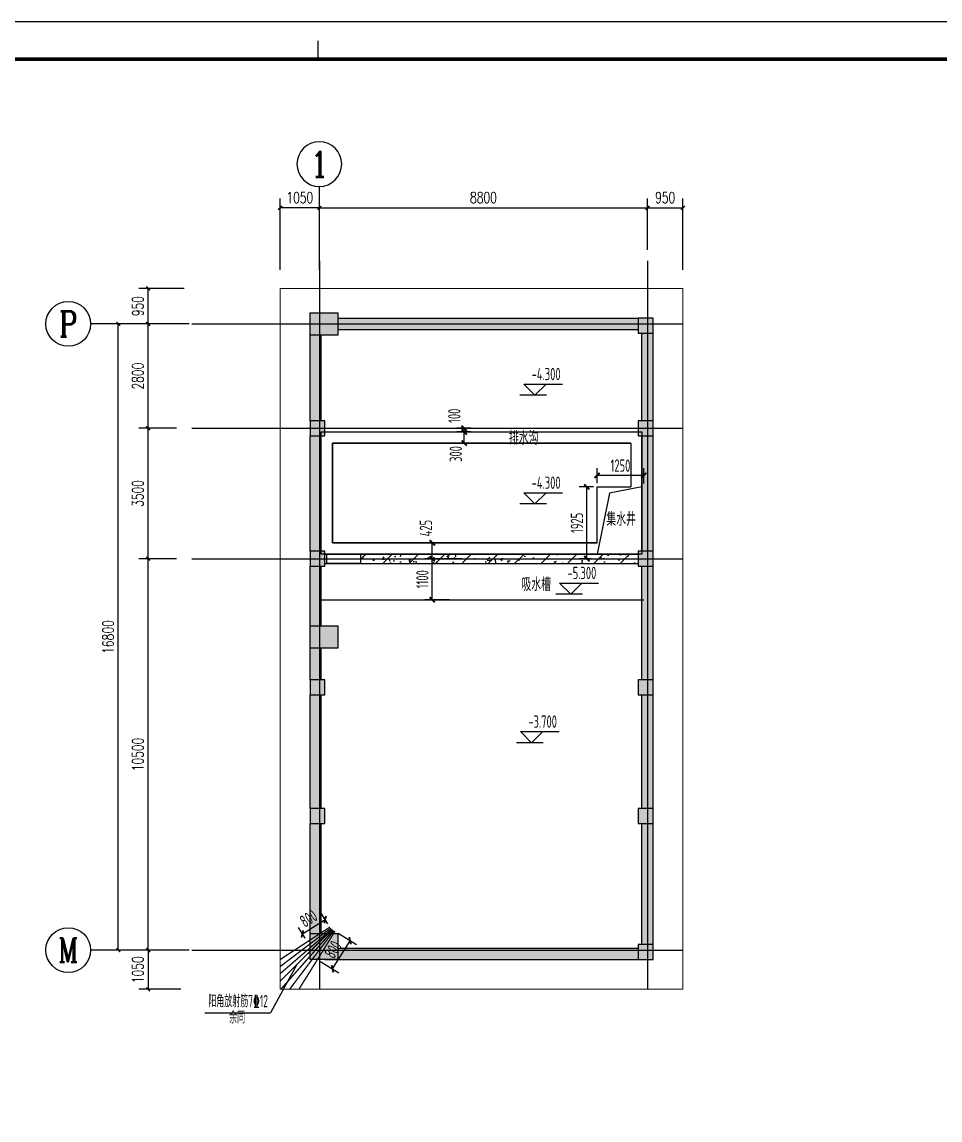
# Model space of a CAD drawing. Extents: x 899043 to 2598688, y -137197 to 211789.
# Drawn here: x 2323238 to 2347859, y 100079 to 129535 of the extents above; entities that cross this region are included whole.
import ezdxf
from ezdxf.enums import TextEntityAlignment as Align

# ---------------------------------------------------------------- set-up
doc = ezdxf.new("R2010")
doc.units = 0
doc.header["$LTSCALE"] = 1500
doc.header["$MEASUREMENT"] = 0
doc.linetypes.add('7', pattern=[120.00000762939452, -30.00000190734863, 60.00000381469726, -30.00000190734863])
for name, color, linetype in [('00-tk', 151, 'Continuous'), ('A-Other(建筑其它)', 33, 'Continuous'), ('AXIS', 3, 'Continuous'), ('AXIS_TEXT', 7, 'Continuous'), ('BASE', 7, 'Continuous'), ('DIM', 3, 'Continuous'), ('DIM_ELEV', 3, 'Continuous'), ('DOTE', 1, 'Continuous'), ('HATCH', 254, 'Continuous'), ('PUB_TEXT', 7, 'Continuous'), ('TEXT', 7, 'Continuous'), ('WELD_TEXT', 7, 'Continuous'), ('柱', 255, 'Continuous'), ('柱虚线', 54, '7'), ('楼板负筋文字', 7, 'Continuous'), ('楼板负筋钢筋', 1, 'Continuous'), ('砼墙', 3, 'Continuous')]:
    doc.layers.add(name, color=color, linetype=linetype)
doc.layers.add('10', color=7, linetype='Continuous', lineweight=35)
doc.layers.add('1500', color=4, linetype='Continuous', lineweight=18)
doc.styles.add('_TCH_AXIS', font='COMPLEX', dxfattribs={"bigfont": 'GBCBIG'})
doc.styles.add('_TCH_DIM_T3', font='SIMPLEX', dxfattribs={"width": 0.7058823529411765, "bigfont": 'GBCBIG'})
doc.styles.add('COMPLEX', font='COMPLEX')
doc.styles.add('H330', font='Tssdeng.shx', dxfattribs={"width": 0.6499999761581421, "height": 330, "bigfont": 'tssdchn.shx'})
doc.styles.get("Standard").update_dxf_attribs({"font": 'gbenor.shx', "bigfont": 'gbcbig.shx'})
doc.styles.add('TSSD_Dimension', font='Tssdeng.shx', dxfattribs={"width": 0.7, "bigfont": 'hztxt.shx'})
doc.dimstyles.new('_TCH_ARCH&&100', dxfattribs={"dimtxt": 297.5, "dimasz": 100, "dimexe": 250, "dimexo": 300, "dimgap": 126.25, "dimtad": 1, "dimdec": 0, "dimzin": 0, "dimdsep": 46, "dimtxsty": '_TCH_DIM_T3', "dimblk": 'ARCHTICK', "dimcen": 0.09, "dimclrt": 7, "dimazin": 2, "dimtfac": 1, "dimtdec": 0, "dimtix": 1, "dimtmove": 2, "dimatfit": 3, "dimfxl": 0, "dimtolj": 1, "dimtzin": 0, "dimarcsym": 0})
doc.dimstyles.new('H100', dxfattribs={"dimscale": 100, "dimtxt": 3.3, "dimasz": 0.01, "dimexe": 2, "dimexo": 1, "dimgap": 1, "dimtad": 1, "dimdec": 0, "dimrnd": 1, "dimzin": 0, "dimdsep": 46, "dimtxsty": 'H330', "dimblk1": 'YGDIM', "dimblk2": 'YGDIM', "dimsah": 1, "dimcen": -2, "dimdle": 1, "dimclrt": 7, "dimadec": 0, "dimazin": 0, "dimtfac": 1, "dimtdec": 0, "dimtix": 1, "dimtmove": 2, "dimatfit": 3, "dimldrblk": 'YGDIM', "dimfxl": 0, "dimtvp": 1, "dimtolj": 1, "dimtzin": 0, "dimlwe": 25, "dimarcsym": 0})

# ---------------------------------------------------------------- blocks, each defined once
blk = doc.blocks.new('_ArchTick')
at = {"color": 0, "linetype": 'ByBlock', "const_width": 0.4}
blk.add_lwpolyline([(-0.5, -0.5), (0.5, 0.5)], dxfattribs=at)
blk = doc.blocks.new('*D1953')
at = {"layer": 'AXIS', "color": 0, "lineweight": -2}
for p, q in [((2331213.254147612, 123426.0394670086), (2331213.254147612, 124799.0299159901)), ((2340013.254164927, 123426.0394670384), (2340013.254164927, 124799.0299159901)), ((2331213.254147612, 124549.0299159901), (2340013.254164927, 124549.0299159901))]:
    blk.add_line(p, q, dxfattribs=at)
at = {"layer": 'Defpoints', "color": 0}
for p in [(2340013.254164927, 124549.0299159901), (2331213.254147612, 123126.0394670086), (2340013.254164927, 123126.0394670384)]:
    blk.add_point(p, dxfattribs=at)
at = {"layer": 'AXIS', "color": 0, "lineweight": -2, "xscale": 100, "yscale": 100, "zscale": 100, "rotation": 180}
blk.add_blockref('_ArchTick', (2331213.254147612, 124549.0299159901), dxfattribs=at)
at = {"layer": 'AXIS', "color": 0, "lineweight": -2, "xscale": 100, "yscale": 100, "zscale": 100}
blk.add_blockref('_ArchTick', (2340013.254164927, 124549.0299159901), dxfattribs=at)
at = {"layer": 'AXIS', "color": 7, "insert": (2335613.25415627, 124824.0299159901), "char_height": 297.5, "attachment_point": 5, "style": '_TCH_DIM_T3'}
blk.add_mtext('\\A1;8800', dxfattribs=at)
blk = doc.blocks.new('_AXISO')
blk.add_circle((0, 0), 0.5)
at = {"layer": 'AXIS_TEXT', "style": 'COMPLEX', "width": 1.041666666666667}
blk.add_attdef('A', text='', height=0.56, dxfattribs=at).set_placement((-0.25, -0.28), (0.25, -0.28), align=Align.FIT)
blk = doc.blocks.new('*D1954')
at = {"layer": 'AXIS', "color": 0, "lineweight": -2}
for p, q in [((2327536.801055387, 121436.2468440251), (2325571.20113659, 121436.2468440251)), ((2325821.20113659, 104636.2468471842), (2325821.20113659, 121436.2468440251)), ((2327536.801055454, 104636.2468471842), (2325571.20113659, 104636.2468471842))]:
    blk.add_line(p, q, dxfattribs=at)
at = {"layer": 'Defpoints', "color": 0}
for p in [(2325821.20113659, 121436.2468440251), (2327836.801055387, 121436.2468440251), (2327836.801055454, 104636.2468471842)]:
    blk.add_point(p, dxfattribs=at)
at = {"layer": 'AXIS', "color": 0, "lineweight": -2, "xscale": 100, "yscale": 100, "zscale": 100}
for p, rotation in [((2325821.20113659, 121436.2468440251), 90), ((2325821.20113659, 104636.2468471842), 270)]:
    blk.add_blockref('_ArchTick', p, dxfattribs=dict(at, rotation=rotation))
at = {"layer": 'AXIS', "color": 7, "insert": (2325546.20113659, 113036.246845605), "char_height": 297.5, "attachment_point": 5, "rotation": 90, "style": '_TCH_DIM_T3'}
blk.add_mtext('\\A1;16800', dxfattribs=at)
blk = doc.blocks.new('*D1955')
at = {"layer": 'AXIS', "color": 0, "lineweight": -2}
for p, q in [((2327379.801055417, 115136.2468414025), (2326371.128541992, 115136.2468414025)), ((2326621.128541992, 104635.7695266323), (2326621.128541992, 115136.2468414025)), ((2327379.801055417, 104635.7695266323), (2326371.128541992, 104635.7695266323))]:
    blk.add_line(p, q, dxfattribs=at)
at = {"layer": 'Defpoints', "color": 0}
for p in [(2326621.128541992, 115136.2468414025), (2327679.801055417, 115136.2468414025), (2327679.801055417, 104635.7695266323)]:
    blk.add_point(p, dxfattribs=at)
at = {"layer": 'AXIS', "color": 0, "lineweight": -2, "xscale": 100, "yscale": 100, "zscale": 100}
for p, rotation in [((2326621.128541992, 115136.2468414025), 90), ((2326621.128541992, 104635.7695266323), 270)]:
    blk.add_blockref('_ArchTick', p, dxfattribs=dict(at, rotation=rotation))
at = {"layer": 'AXIS', "color": 7, "insert": (2326346.128541992, 109886.0081840178), "char_height": 297.5, "attachment_point": 5, "rotation": 90, "style": '_TCH_DIM_T3'}
blk.add_mtext('\\A1;10500', dxfattribs=at)
blk = doc.blocks.new('*D1956')
at = {"layer": 'AXIS', "color": 0, "lineweight": -2}
for p, q in [((2327379.801055417, 118636.2468414025), (2326371.128542006, 118636.2468414025)), ((2326621.128542006, 115136.2468414025), (2326621.128542006, 118636.2468414025)), ((2327379.801055417, 115136.2468414025), (2326371.128542006, 115136.2468414025))]:
    blk.add_line(p, q, dxfattribs=at)
at = {"layer": 'Defpoints', "color": 0}
for p in [(2326621.128542006, 118636.2468414025), (2327679.801055417, 118636.2468414025), (2327679.801055417, 115136.2468414025)]:
    blk.add_point(p, dxfattribs=at)
at = {"layer": 'AXIS', "color": 0, "lineweight": -2, "xscale": 100, "yscale": 100, "zscale": 100}
for p, rotation in [((2326621.128542006, 118636.2468414025), 90), ((2326621.128542006, 115136.2468414025), 270)]:
    blk.add_blockref('_ArchTick', p, dxfattribs=dict(at, rotation=rotation))
at = {"layer": 'AXIS', "color": 7, "insert": (2326346.128542006, 116886.2468414029), "char_height": 297.5, "attachment_point": 5, "rotation": 90, "style": '_TCH_DIM_T3'}
blk.add_mtext('\\A1;3500', dxfattribs=at)
blk = doc.blocks.new('*D1957')
at = {"layer": 'AXIS', "color": 0, "lineweight": -2}
for p, q in [((2327379.801055402, 121436.2468436675), (2326371.128541999, 121436.2468436675)), ((2326621.128541999, 118636.2468414025), (2326621.128541999, 121436.2468436675)), ((2327379.801055417, 118636.2468414025), (2326371.128541999, 118636.2468414025))]:
    blk.add_line(p, q, dxfattribs=at)
at = {"layer": 'Defpoints', "color": 0}
for p in [(2326621.128541999, 121436.2468436675), (2327679.801055402, 121436.2468436675), (2327679.801055417, 118636.2468414025)]:
    blk.add_point(p, dxfattribs=at)
at = {"layer": 'AXIS', "color": 0, "lineweight": -2, "xscale": 100, "yscale": 100, "zscale": 100}
for p, rotation in [((2326621.128541999, 121436.2468436675), 90), ((2326621.128541999, 118636.2468414025), 270)]:
    blk.add_blockref('_ArchTick', p, dxfattribs=dict(at, rotation=rotation))
at = {"layer": 'AXIS', "color": 7, "insert": (2326346.128541999, 120036.2468425354), "char_height": 297.5, "attachment_point": 5, "rotation": 90, "style": '_TCH_DIM_T3'}
blk.add_mtext('\\A1;2800', dxfattribs=at)
blk = doc.blocks.new('*D1958')
at = {"layer": 'AXIS', "color": 0, "lineweight": -2}
for p, q in [((2330163.254147433, 122886.2468439655), (2330163.254147433, 124799.0299159901)), ((2331213.25414753, 122886.2468439357), (2331213.25414753, 124799.0299159901)), ((2331213.25414753, 124549.0299159901), (2330163.254147433, 124549.0299159901))]:
    blk.add_line(p, q, dxfattribs=at)
at = {"layer": 'Defpoints', "color": 0}
for p in [(2330163.254147433, 124549.0299159901), (2330163.254147433, 122586.2468439655), (2331213.25414753, 122586.2468439357)]:
    blk.add_point(p, dxfattribs=at)
at = {"layer": 'AXIS', "color": 0, "lineweight": -2, "xscale": 100, "yscale": 100, "zscale": 100, "rotation": 180}
blk.add_blockref('_ArchTick', (2330163.254147433, 124549.0299159901), dxfattribs=at)
at = {"layer": 'AXIS', "color": 0, "lineweight": -2, "xscale": 100, "yscale": 100, "zscale": 100}
blk.add_blockref('_ArchTick', (2331213.25414753, 124549.0299159901), dxfattribs=at)
at = {"layer": 'AXIS', "color": 7, "insert": (2330688.254147482, 124824.0299159901), "char_height": 297.5, "attachment_point": 5, "style": '_TCH_DIM_T3'}
blk.add_mtext('\\A1;1050', dxfattribs=at)
blk = doc.blocks.new('*D1959')
at = {"layer": 'AXIS', "color": 0, "lineweight": -2}
for p, q in [((2340013.254164927, 123426.0394670384), (2340013.254164927, 124799.0299159901)), ((2340963.253903293, 122886.2468439655), (2340963.253903293, 124799.0299159901)), ((2340013.254164927, 124549.0299159901), (2340963.253903293, 124549.0299159901))]:
    blk.add_line(p, q, dxfattribs=at)
at = {"layer": 'Defpoints', "color": 0}
for p in [(2340963.253903293, 124549.0299159901), (2340013.254164927, 123126.0394670384), (2340963.253903293, 122586.2468439655)]:
    blk.add_point(p, dxfattribs=at)
at = {"layer": 'AXIS', "color": 0, "lineweight": -2, "xscale": 100, "yscale": 100, "zscale": 100, "rotation": 180}
blk.add_blockref('_ArchTick', (2340013.254164927, 124549.0299159901), dxfattribs=at)
at = {"layer": 'AXIS', "color": 0, "lineweight": -2, "xscale": 100, "yscale": 100, "zscale": 100}
blk.add_blockref('_ArchTick', (2340963.253903293, 124549.0299159901), dxfattribs=at)
at = {"layer": 'AXIS', "color": 7, "insert": (2340488.25403411, 124824.0299159901), "char_height": 297.5, "attachment_point": 5, "style": '_TCH_DIM_T3'}
blk.add_mtext('\\A1;950', dxfattribs=at)
blk = doc.blocks.new('*D1960')
at = {"layer": 'AXIS', "color": 0, "lineweight": -2}
for p, q in [((2327536.801055454, 104636.2468471842), (2326371.128541962, 104636.2468471842)), ((2326621.128541962, 104636.2468471842), (2326621.128541962, 103586.245867403)), ((2327498.951837689, 103586.245867403), (2326371.128541962, 103586.245867403))]:
    blk.add_line(p, q, dxfattribs=at)
at = {"layer": 'Defpoints', "color": 0}
for p in [(2327836.801055454, 104636.2468471842), (2326621.128541962, 103586.245867403), (2327798.951837689, 103586.245867403)]:
    blk.add_point(p, dxfattribs=at)
at = {"layer": 'AXIS', "color": 0, "lineweight": -2, "xscale": 100, "yscale": 100, "zscale": 100}
for p, rotation in [((2326621.128541962, 104636.2468471842), 90), ((2326621.128541962, 103586.245867403), 270)]:
    blk.add_blockref('_ArchTick', p, dxfattribs=dict(at, rotation=rotation))
at = {"layer": 'AXIS', "color": 7, "insert": (2326346.128541962, 104111.246357294), "char_height": 297.5, "attachment_point": 5, "rotation": 90, "style": '_TCH_DIM_T3'}
blk.add_mtext('\\A1;1050', dxfattribs=at)
blk = doc.blocks.new('*D1961')
at = {"layer": 'AXIS', "color": 0, "lineweight": -2}
for p, q in [((2327585.339504056, 122386.2468439655), (2326371.128541969, 122386.2468439655)), ((2326621.128541969, 121436.2468440251), (2326621.128541969, 122386.2468439655)), ((2327536.801055387, 121436.2468440251), (2326371.128541969, 121436.2468440251))]:
    blk.add_line(p, q, dxfattribs=at)
at = {"layer": 'Defpoints', "color": 0}
for p in [(2326621.128541969, 122386.2468439655), (2327885.339504056, 122386.2468439655), (2327836.801055387, 121436.2468440251)]:
    blk.add_point(p, dxfattribs=at)
at = {"layer": 'AXIS', "color": 0, "lineweight": -2, "xscale": 100, "yscale": 100, "zscale": 100}
for p, rotation in [((2326621.128541969, 122386.2468439655), 90), ((2326621.128541969, 121436.2468440251), 270)]:
    blk.add_blockref('_ArchTick', p, dxfattribs=dict(at, rotation=rotation))
at = {"layer": 'AXIS', "color": 7, "insert": (2326346.128541969, 121911.2468439957), "char_height": 297.5, "attachment_point": 5, "rotation": 90, "style": '_TCH_DIM_T3'}
blk.add_mtext('\\A1;950', dxfattribs=at)
blk = doc.blocks.new('YGDIM')
at = {"color": 0, "linetype": 'ByBlock', "const_width": 50}
blk.add_lwpolyline([(-70, -70), (70, 70)], dxfattribs=at)
blk = doc.blocks.new('*D1962')
at = {"layer": 'Defpoints', "color": 0, "linetype": 'Continuous', "ltscale": 50}
for p in [(2331632.403598965, 105140.9926955417), (2332037.358515154, 104889.0697517795), (2331162.874683179, 104386.245867403)]:
    blk.add_point(p, dxfattribs=at)
at = {"layer": 'DIM', "color": 0, "linetype": 'Continuous', "lineweight": -2, "ltscale": 50}
blk.add_line((2331568.35782718, 104135.1720263311), (2332036.830287341, 104888.2206490892), dxfattribs=at)
at = {"layer": 'DIM', "color": 0, "linetype": 'Continuous', "lineweight": 25, "ltscale": 50}
for p, q in [((2331717.313867997, 105088.16991435), (2332207.179053219, 104783.4241893962)), ((2331247.784952212, 104333.4230862113), (2331737.650137433, 104028.6773612574))]:
    blk.add_line(p, q, dxfattribs=at)
at = {"layer": 'DIM', "color": 0, "linetype": 'Continuous', "lineweight": -2, "ltscale": 50}
for p, rotation in [((2332037.358515154, 104889.0697517795), 58.11420676073156), ((2331567.829599368, 104134.3229236407), 238.1142067607316)]:
    blk.add_blockref('YGDIM', p, dxfattribs=dict(at, rotation=rotation))
at = {"layer": 'DIM', "color": 7, "linetype": 'Continuous', "ltscale": 50, "insert": (2331577.581844324, 104651.676707868), "char_height": 330, "attachment_point": 5, "rotation": 58.114206760731555, "style": 'H330'}
blk.add_mtext('\\A1;800', dxfattribs=at)
blk = doc.blocks.new('*D1963')
at = {"layer": 'Defpoints', "color": 0, "linetype": 'Continuous', "ltscale": 50}
for p in [(2331369.507888849, 105454.6896502799), (2331495.20457694, 105254.0339746791), (2330882.6905258, 104870.3369404095)]:
    blk.add_point(p, dxfattribs=at)
at = {"layer": 'DIM', "color": 0, "linetype": 'Continuous', "lineweight": -2, "ltscale": 50}
blk.add_line((2330757.841290999, 105071.5234859772), (2331368.660435559, 105454.1587803133), dxfattribs=at)
at = {"layer": 'DIM', "color": 0, "linetype": 'Continuous', "lineweight": 25, "ltscale": 50}
for p, q in [((2331442.117580263, 105338.7793036583), (2331263.333895495, 105624.1803082385)), ((2330829.603529123, 104955.0822693887), (2330650.819844355, 105240.4832739689))]:
    blk.add_line(p, q, dxfattribs=at)
at = {"layer": 'DIM', "color": 0, "linetype": 'Continuous', "lineweight": -2, "ltscale": 50}
for p, rotation in [((2331369.507888849, 105454.6896502799), 32.0642538399016), ((2330756.99383771, 105070.9926160104), 212.0642538399016)]:
    blk.add_blockref('YGDIM', p, dxfattribs=dict(at, rotation=rotation))
at = {"layer": 'DIM', "color": 7, "linetype": 'Continuous', "ltscale": 50, "insert": (2330922.570322085, 105487.4162549402), "char_height": 330, "attachment_point": 5, "rotation": 32.06425383990161, "style": 'H330'}
blk.add_mtext('\\A1;800', dxfattribs=at)
blk = doc.blocks.new('*D1964')
at = {"layer": 'Defpoints', "color": 0, "linetype": 'Continuous', "ltscale": 50}
for p in [(2334241.702268325, 115136.2468416111), (2335146.108412438, 115136.2468416111), (2334806.425310389, 114036.2468455152)]:
    blk.add_point(p, dxfattribs=at)
at = {"layer": 'DIM', "color": 0, "linetype": 'Continuous', "lineweight": 25, "ltscale": 50}
for p, q in [((2335046.108412438, 115136.2468416111), (2334041.702268325, 115136.2468416111)), ((2334706.425310389, 114036.2468455152), (2334041.702268325, 114036.2468455152))]:
    blk.add_line(p, q, dxfattribs=at)
at = {"layer": 'DIM', "color": 0, "linetype": 'Continuous', "lineweight": -2, "ltscale": 50}
blk.add_line((2334241.702268325, 114037.2468455152), (2334241.702268325, 115135.2468416111), dxfattribs=at)
for p, rotation in [((2334241.702268325, 115136.2468416111), 90), ((2334241.702268325, 114036.2468455152), 270)]:
    blk.add_blockref('YGDIM', p, dxfattribs=dict(at, rotation=rotation))
at = {"layer": 'DIM', "color": 7, "linetype": 'Continuous', "ltscale": 50, "insert": (2333976.702268325, 114586.2468435636), "char_height": 330, "attachment_point": 5, "rotation": 90, "style": 'H330'}
blk.add_mtext('\\A1;1100', dxfattribs=at)
blk = doc.blocks.new('*D1965')
at = {"layer": 'Defpoints', "color": 0, "linetype": 'Continuous', "ltscale": 50}
for p in [(2334241.70226831, 115561.2468451576), (2335046.10841243, 115561.2468451576), (2335046.10841243, 115136.2468416111)]:
    blk.add_point(p, dxfattribs=at)
at = {"layer": 'DIM', "color": 0, "linetype": 'Continuous', "lineweight": 25, "ltscale": 50}
for p, q in [((2334946.10841243, 115561.2468451576), (2334041.70226831, 115561.2468451576)), ((2334946.10841243, 115136.2468416111), (2334041.70226831, 115136.2468416111))]:
    blk.add_line(p, q, dxfattribs=at)
at = {"layer": 'DIM', "color": 0, "linetype": 'Continuous', "lineweight": -2, "ltscale": 50}
blk.add_line((2334241.70226831, 115137.2468416111), (2334241.70226831, 115560.2468451576), dxfattribs=at)
for p, rotation in [((2334241.70226831, 115561.2468451576), 90), ((2334241.70226831, 115136.2468416111), 270)]:
    blk.add_blockref('YGDIM', p, dxfattribs=dict(at, rotation=rotation))
at = {"layer": 'DIM', "color": 7, "linetype": 'Continuous', "ltscale": 50, "insert": (2334069.055893071, 115956.6031439917), "char_height": 330, "attachment_point": 5, "rotation": 90, "style": 'H330'}
blk.add_mtext('\\A1;425', dxfattribs=at)
blk = doc.blocks.new('*D1966')
at = {"layer": 'Defpoints', "color": 0, "linetype": 'Continuous', "ltscale": 50}
for p in [(2335098.569174126, 118536.2468453364), (2335365.165648439, 118536.2468453364), (2335365.165648424, 118236.2468455152)]:
    blk.add_point(p, dxfattribs=at)
at = {"layer": 'DIM', "color": 0, "linetype": 'Continuous', "lineweight": 25, "ltscale": 50}
for p, q in [((2335265.165648439, 118536.2468453364), (2334898.569174126, 118536.2468453364)), ((2335265.165648424, 118236.2468455152), (2334898.569174126, 118236.2468455152))]:
    blk.add_line(p, q, dxfattribs=at)
at = {"layer": 'DIM', "color": 0, "linetype": 'Continuous', "lineweight": -2, "ltscale": 50}
blk.add_line((2335098.569174126, 118237.2468455152), (2335098.569174126, 118535.2468453364), dxfattribs=at)
for p, rotation in [((2335098.569174126, 118536.2468453364), 90), ((2335098.569174126, 118236.2468455152), 270)]:
    blk.add_blockref('YGDIM', p, dxfattribs=dict(at, rotation=rotation))
at = {"layer": 'DIM', "color": 7, "linetype": 'Continuous', "ltscale": 50, "insert": (2334871.682379462, 117945.323924871), "char_height": 330, "attachment_point": 5, "rotation": 90, "style": 'H330'}
blk.add_mtext('\\A1;300', dxfattribs=at)
blk = doc.blocks.new('*D1967')
at = {"layer": 'Defpoints', "color": 0, "linetype": 'Continuous', "ltscale": 50}
for p in [(2335098.569174119, 118636.2468415217), (2335365.165648439, 118536.2468453364), (2335382.18342457, 118636.2468415217)]:
    blk.add_point(p, dxfattribs=at)
at = {"layer": 'DIM', "color": 0, "linetype": 'Continuous', "lineweight": 25, "ltscale": 50}
for p, q in [((2335282.18342457, 118636.2468415217), (2334898.569174119, 118636.2468415217)), ((2335265.165648439, 118536.2468453364), (2334898.569174119, 118536.2468453364))]:
    blk.add_line(p, q, dxfattribs=at)
at = {"layer": 'DIM', "color": 0, "linetype": 'Continuous', "lineweight": -2, "ltscale": 50}
for p, q in [((2335098.569174119, 118637.2468415217), (2335098.569174119, 118638.2468415217)), ((2335098.569174119, 118536.2468453364), (2335098.569174119, 118636.2468415217)), ((2335098.569174119, 118535.2468453364), (2335098.569174119, 118534.2468453364))]:
    blk.add_line(p, q, dxfattribs=at)
for p, rotation in [((2335098.569174119, 118636.2468415217), 270), ((2335098.569174119, 118536.2468453364), 90)]:
    blk.add_blockref('YGDIM', p, dxfattribs=dict(at, rotation=rotation))
at = {"layer": 'DIM', "color": 7, "linetype": 'Continuous', "ltscale": 50, "insert": (2334831.977305532, 118971.2318187671), "char_height": 330, "attachment_point": 5, "rotation": 90, "style": 'H330'}
blk.add_mtext('\\A1;100', dxfattribs=at)
blk = doc.blocks.new('*D1968')
at = {"layer": 'Defpoints', "color": 0, "linetype": 'Continuous', "ltscale": 50}
for p in [(2338663.254164167, 117370.0105821507), (2338663.254164167, 117061.2468451576), (2339913.254164488, 117057.4044310765)]:
    blk.add_point(p, dxfattribs=at)
at = {"layer": 'DIM', "color": 0, "linetype": 'Continuous', "lineweight": 25, "ltscale": 50}
for p, q in [((2338663.254164167, 117161.2468451576), (2338663.254164167, 117570.0105821507)), ((2339913.254164488, 117157.4044310765), (2339913.254164488, 117570.0105821507))]:
    blk.add_line(p, q, dxfattribs=at)
at = {"layer": 'DIM', "color": 0, "linetype": 'Continuous', "lineweight": -2, "ltscale": 50}
blk.add_line((2339912.254164488, 117370.0105821507), (2338664.254164167, 117370.0105821507), dxfattribs=at)
at = {"layer": 'DIM', "color": 0, "linetype": 'Continuous', "lineweight": -2, "ltscale": 50, "rotation": 180}
blk.add_blockref('YGDIM', (2338663.254164167, 117370.0105821507), dxfattribs=at)
at = {"layer": 'DIM', "color": 0, "linetype": 'Continuous', "lineweight": -2, "ltscale": 50}
blk.add_blockref('YGDIM', (2339913.254164488, 117370.0105821507), dxfattribs=at)
at = {"layer": 'DIM', "color": 7, "linetype": 'Continuous', "ltscale": 50, "insert": (2339288.254164327, 117635.0105821507), "char_height": 330, "attachment_point": 5, "style": 'H330'}
blk.add_mtext('\\A1;1250', dxfattribs=at)
blk = doc.blocks.new('*D1969')
at = {"layer": 'Defpoints', "color": 0, "linetype": 'Continuous', "ltscale": 50}
for p in [(2338384.685628802, 117061.2468451576), (2338663.254164167, 117061.2468451576), (2338605.525240839, 115136.2468404488)]:
    blk.add_point(p, dxfattribs=at)
at = {"layer": 'DIM', "color": 0, "linetype": 'Continuous', "lineweight": 25, "ltscale": 50}
for p, q in [((2338563.254164167, 117061.2468451576), (2338184.685628802, 117061.2468451576)), ((2338505.525240839, 115136.2468404488), (2338184.685628802, 115136.2468404488))]:
    blk.add_line(p, q, dxfattribs=at)
at = {"layer": 'DIM', "color": 0, "linetype": 'Continuous', "lineweight": -2, "ltscale": 50}
blk.add_line((2338384.685628802, 115137.2468404488), (2338384.685628802, 117060.2468451576), dxfattribs=at)
for p, rotation in [((2338384.685628802, 117061.2468451576), 90), ((2338384.685628802, 115136.2468404488), 270)]:
    blk.add_blockref('YGDIM', p, dxfattribs=dict(at, rotation=rotation))
at = {"layer": 'DIM', "color": 7, "linetype": 'Continuous', "ltscale": 50, "insert": (2338119.685628802, 116098.7468428036), "char_height": 330, "attachment_point": 5, "rotation": 90, "style": 'H330'}
blk.add_mtext('\\A1;1925', dxfattribs=at)
blk = doc.blocks.new('A$C67844AE1')
at = {"layer": '00-tk'}
for p, q in [((126149.9999999999, 89099.99999999988), (0, 89099.99999999988)), ((124649.9999999999, 87599.99999999988), (3750, 87599.99999999988))]:
    blk.add_line(p, q, dxfattribs=at)
at = {"layer": '00-tk', "const_width": 52.5}
blk.add_lwpolyline([(64200, 87599.99999999988), (64200, 88349.99999999988)], dxfattribs=at)
at = {"layer": '00-tk', "const_width": 150}
blk.add_lwpolyline([(3750, 87599.99999999988), (124649.9999999999, 87599.99999999988), (124649.9999999999, 1500), (3750, 1500)], close=True, dxfattribs=at)

msp = doc.modelspace()

# ---------------------------------------------------------------- hatches: boundary and pattern name
at = {"layer": '10', "linetype": 'ByBlock'}
h = msp.add_hatch(dxfattribs=at)
h.set_pattern_fill('AN31C', color=253, scale=1000, style=0)
h.set_pattern_definition([(45, (1244858.618359494, -18759.75798489942), (-141.4213562373095, 141.4213562373095), []), (49.99999999999999, (1244858.618359494, -18759.75798489942), (717.2601826007534, -62.75213498259513), [75, -825]), (355, (1244858.618359494, -18759.75798489942), (-138.751333613, 752.1921337000118), [60, -660]), (100.4514, (1244918.390039494, -18764.98732489941), (578.5093817140216, 689.4395420609536), [63.74019, -701.1421119999999]), (46.18420000000001, (1244858.618359494, -18559.75798489942), (1067.241048625644, -165.519014329018), [112.5, -1237.5]), (96.6356, (1244947.555104494, -18573.55129189944), (934.6627055487033, 974.1178709004419), [95.610288, -1051.713]), (351.1842, (1244858.618359494, -18559.75798489942), (934.6619451336273, 974.1186009253247), [90, -990]), (21, (1244958.618359494, -18609.75798489942), (596.9070521184616, -402.6188906653387), [75, -825]), (326.0000000000001, (1244958.618359494, -18609.75798489942), (243.3153319215818, 725.1500450468529), [60, -660]), (71.4514, (1245008.360592494, -18643.30959089941), (840.22262858149, 322.5304967099523), [63.74019000000001, -701.142112]), (37.50000000000001, (1244858.618359494, -18759.75798489942), (12.15985531729063, 332.8938538313114), [0, -652, 0, -670, 0, -662.5]), (7.499999999999999, (1244858.618359494, -18759.75798489942), (263.0695374421486, 394.4117118823603), [0, -382, 0, -637, 0, -252.5]), (327.5, (1244635.618359494, -18759.75798489942), (533.822436172409, -22.55487173437976), [0, -250, 0, -780, 0, -1035]), (317.5, (1244535.618359494, -18759.75798489942), (583.186169342386, 100.1049823323177), [0, -325, 0, -518, 0, -735])])
h.paths.add_polyline_path([(2331713.254151089, 121736.2468342384), (2331713.254151079, 121136.2468342384), (2330963.254140678, 121136.2468342799), (2330963.254140688, 121736.2468342799)])
h.paths.add_polyline_path([(2331713.25414998, 113336.2468321427), (2331713.25414997, 112736.2468321427), (2330963.25413957, 112736.2468321842), (2330963.25413958, 113336.2468321842)])
h.paths.add_polyline_path([(2331713.254161512, 105086.2468794269), (2331713.254161513, 104386.2459894595), (2330963.254147434, 104386.245989501), (2330963.254147432, 105086.2468794684)])
at = {"layer": 'HATCH', "linetype": 'Continuous', "ltscale": 50}
h = msp.add_hatch(dxfattribs=at)
h.set_pattern_fill('钢筋混凝土', color=256, scale=100, style=0, pattern_type=2)
h.set_pattern_definition([(45, (-64066457.7626332, -184253306.1953745), (-353.5533905932737, 353.5533905932738), []), (49.99999999999999, (-64066457.7626332, -184253306.1953745), (717.2601826007534, -62.75213498259511), [75, -825]), (355, (-64066457.7626332, -184253306.1953745), (-138.751333613, 752.1921337000118), [60, -660]), (100.4514, (-64066397.99095321, -184253311.4247144), (578.5093817140216, 689.4395420609536), [63.74018999999998, -701.1421119999997]), (46.18420000000001, (-64066457.7626332, -184253106.1953745), (1067.241048625644, -165.5190143290181), [112.5, -1237.5]), (96.6356, (-64066368.8258882, -184253119.9886815), (934.6627055487031, 974.1178709004417), [95.610288, -1051.713]), (351.1842, (-64066457.7626332, -184253106.1953745), (934.6619451336272, 974.1186009253248), [90, -990]), (21, (-64066357.7626332, -184253156.1953745), (596.9070521184617, -402.6188906653387), [75, -825]), (326.0000000000001, (-64066357.7626332, -184253156.1953745), (243.3153319215817, 725.150045046853), [60, -660]), (71.4514, (-64066308.0204002, -184253189.7469805), (840.22262858149, 322.5304967099523), [63.74019, -701.142112]), (37.50000000000001, (-64066457.7626332, -184253306.1953745), (12.15985531729064, 332.8938538313115), [5, -652, 5, -670, 5, -662.5]), (7.499999999999999, (-64066457.7626332, -184253306.1953745), (263.0695374421486, 394.4117118823603), [5, -382, 5, -637, 5, -252.5]), (327.5, (-64066680.7626332, -184253306.1953745), (533.822436172409, -22.55487173437977), [5, -250, 5, -780, 5, -1035]), (317.5, (-64066780.7626332, -184253306.1953745), (583.1861693423863, 100.1049823323176), [5, -325, 5, -518, 5, -735])])
h.paths.add_polyline_path([(2331713.254151079, 121136.2468342384), (2330963.254147433, 121136.2468342799), (2330963.254147433, 113336.2468321842), (2331713.25414998, 113336.2468321428), (2331713.25414997, 112736.2468321428), (2330963.254147433, 112736.2468321842), (2330963.254147433, 104386.245867403), (2331363.254147433, 104386.245867403), (2339763.253903293, 104386.2459894733), (2340163.253903293, 104386.245867403), (2340163.253903293, 121586.2468439655), (2331713.254151086, 121586.2468439655)])
h.paths.add_polyline_path([(2331713.254151079, 121136.2468342384), (2331263.25414744, 121136.2468342633), (2331263.254147441, 118836.245867403), (2331363.254147433, 118836.245867403), (2331363.254147433, 118436.245867403), (2331263.254147433, 118436.245867403), (2331263.254147433, 115336.245867403), (2331363.254147433, 115336.245867403), (2331363.254147433, 114936.245867403), (2331263.254147433, 114936.245867403), (2331263.254147437, 113336.2468321676), (2331713.25414998, 113336.2468321427), (2331713.25414997, 112736.2468321427), (2331263.254147439, 112736.2468321676), (2331263.254147441, 111886.245867403), (2331363.254147433, 111886.245867403), (2331363.254147433, 111486.245867403), (2331263.254147433, 111486.245867403), (2331263.254147441, 108436.245867403), (2331363.254147433, 108436.245867403), (2331363.254147433, 108036.245867403), (2331263.254147433, 108036.245867403), (2331263.254147441, 104786.245867403), (2331363.254147433, 104786.245867403), (2331363.254147433, 104686.245867403), (2339763.253903293, 104686.245867403), (2339763.253903293, 104786.245867403), (2339863.253903293, 104786.245867403), (2339863.2539033, 108036.245867403), (2339763.253903293, 108036.245867403), (2339763.253903293, 108436.245867403), (2339863.253903293, 108436.245867403), (2339863.2539033, 111486.245867403), (2339763.253903293, 111486.245867403), (2339763.253903293, 111886.245867403), (2339863.253903293, 111886.245867403), (2339863.2539033, 114936.245867403), (2339763.253903293, 114936.245867403), (2339763.253903293, 115336.245867403), (2339863.253903293, 115336.245867403), (2339863.253903293, 118436.245867403), (2339763.253903293, 118436.245867403), (2339763.253903293, 118836.245867403), (2339863.253903285, 118836.245867403), (2339863.2539033, 121186.2468439655), (2339763.253903293, 121186.2468439655), (2339763.253903293, 121286.2468439655), (2331713.254151081, 121286.2468439655)])
h = msp.add_hatch(dxfattribs=at)
h.set_pattern_fill('钢筋混凝土', color=256, scale=100, style=0, pattern_type=2)
h.set_pattern_definition([(45, (-64095031.2812081, -184124703.3235025), (-353.5533905932737, 353.5533905932738), []), (49.99999999999999, (-64095031.2812081, -184124703.3235025), (717.2601826007534, -62.75213498259511), [75, -825]), (355, (-64095031.2812081, -184124703.3235025), (-138.751333613, 752.1921337000118), [60, -660]), (100.4514, (-64094971.5095281, -184124708.5528425), (578.5093817140216, 689.4395420609536), [63.74018999999999, -701.1421119999999]), (46.18420000000001, (-64095031.2812081, -184124503.3235025), (1067.241048625644, -165.5190143290181), [112.5, -1237.5]), (96.6356, (-64094942.3444631, -184124517.1168095), (934.6627055487031, 974.1178709004417), [95.610288, -1051.713]), (351.1842, (-64095031.2812081, -184124503.3235025), (934.6619451336272, 974.1186009253248), [90, -990]), (21, (-64094931.2812081, -184124553.3235025), (596.9070521184617, -402.6188906653387), [75, -825]), (326.0000000000001, (-64094931.2812081, -184124553.3235025), (243.3153319215817, 725.150045046853), [60, -660]), (71.4514, (-64094881.5389751, -184124586.8751085), (840.22262858149, 322.5304967099523), [63.74019, -701.142112]), (37.50000000000001, (-64095031.2812081, -184124703.3235025), (12.15985531729064, 332.8938538313115), [5, -652, 5, -670, 5, -662.5]), (7.499999999999999, (-64095031.2812081, -184124703.3235025), (263.0695374421486, 394.4117118823603), [5, -382, 5, -637, 5, -252.5]), (327.5, (-64095254.2812081, -184124703.3235025), (533.822436172409, -22.55487173437977), [5, -250, 5, -780, 5, -1035]), (317.5, (-64095354.2812081, -184124703.3235025), (583.1861693423863, 100.1049823323176), [5, -325, 5, -518, 5, -735])])
h.paths.add_polyline_path([(2332313.25411091, 115261.245867403), (2332313.25411091, 115011.245867403), (2339763.253903293, 115011.245867403), (2339763.253903293, 115261.245867403)])

# ---------------------------------------------------------------- linework, layer by layer
at = {"layer": '1500'}
msp.add_lwpolyline([(2330163.254147433, 122386.2468439655), (2340963.253903293, 122386.2468439655), (2340963.253903293, 103586.245867403), (2330163.254147433, 103586.245867403)], close=True, dxfattribs=at)
at = {"layer": 'A-Other(建筑其它)'}
msp.add_line((2331213.254146606, 114036.2468455152), (2339913.254164175, 114036.2468455152), dxfattribs=at)
for points in [[(2331263.254146889, 118236.2468455152), (2331263.254146889, 118536.2468455152), (2339863.254164435, 118536.2468451576), (2339863.253903293, 118236.2468455152)], [(2331563.254146874, 115261.2468455152), (2331263.254146867, 115261.2468455152), (2331263.254146867, 118236.246845545)], [(2339563.254164167, 118236.2468455152), (2331563.254146874, 118236.2468455152)], [(2331563.254146874, 118236.246845545), (2331563.254146874, 115561.2468451576)], [(2338663.254164167, 115561.2468451576), (2331563.254146889, 115561.2468451576), (2331563.254146889, 118236.2468455152), (2339563.254164167, 118236.2468455152), (2339563.254164167, 117061.2468451576)], [(2339863.253903293, 118236.2468455152), (2339863.253903293, 117061.2468451576)], [(2339863.254164167, 117061.2468451576), (2338994.988967427, 116893.7921727316), (2338663.254164167, 115261.2468451874)], [(2338663.254164167, 115561.2468451576), (2338663.254164167, 117061.2468451576), (2339563.254164167, 117061.2468451576)], [(2339863.254164167, 117061.2468451576), (2339863.254164167, 115261.2468451576), (2338663.254164167, 115261.2468451576)], [(2331563.254146874, 115561.2468451576), (2338663.254164167, 115561.2468451576)], [(2338663.254164167, 115261.2468451874), (2338663.254164167, 115261.2468451576), (2331563.254146874, 115261.2468451576)]]:
    msp.add_lwpolyline(points, dxfattribs=at)
at = {"layer": 'AXIS'}
for p, q in [((2331213.254147612, 123126.0394670384), (2331213.254147612, 125122.2880498783)), ((2327720.092143924, 121436.2468436675), (2325078.858204626, 121436.2468440251)), ((2327720.092143924, 104636.2468471842), (2325078.858204626, 104636.2468475418))]:
    msp.add_line(p, q, dxfattribs=at)
at = {"layer": 'BASE'}
for points in [[(2331713.254151089, 121736.2468342384), (2331713.254151079, 121136.2468342384), (2330963.254140678, 121136.2468342799), (2330963.254140688, 121736.2468342799)], [(2331713.25414998, 113336.2468321427), (2331713.25414997, 112736.2468321427), (2330963.25413957, 112736.2468321842), (2330963.25413958, 113336.2468321842)], [(2331713.254161512, 105086.2468794269), (2331713.254161513, 104386.2459894595), (2330963.254147434, 104386.245989501), (2330963.254147432, 105086.2468794684)]]:
    msp.add_lwpolyline(points, close=True, dxfattribs=at)
at = {"layer": 'DIM', "ltscale": 50}
for p in [(2330610.626454711, 104252.0591695623), (2328141.896109999, 102953.0704571919)]:
    msp.add_line(p, (2329907.019676239, 102953.0704571919), dxfattribs=at)
at = {"layer": 'DIM_ELEV'}
for p, q in [((2336993.704649963, 119519.8915158229), (2336693.704649963, 119819.8915158229)), ((2336693.704649963, 119819.8915158229), (2337734.568341107, 119819.8915158229)), ((2336993.704649963, 119519.8915158229), (2337293.704649963, 119819.8915158229)), ((2337307.089645975, 119519.8915158229), (2336592.310808361, 119519.8915158229)), ((2336993.704649963, 116605.7800242023), (2336693.704649963, 116905.7800242023)), ((2336693.704649963, 116905.7800242023), (2337734.568341107, 116905.7800242023)), ((2336993.704649963, 116605.7800242023), (2337293.704649963, 116905.7800242023)), ((2337307.089645975, 116605.7800242023), (2336592.310808361, 116605.7800242023)), ((2337956.219936572, 114184.540293874), (2337656.219936572, 114484.540293874)), ((2337656.219936572, 114484.540293874), (2338697.083627716, 114484.540293874)), ((2337956.219936572, 114184.540293874), (2338256.219936572, 114484.540293874)), ((2338269.604932584, 114184.540293874), (2337554.826094971, 114184.540293874)), ((2336906.117218867, 110198.0670613365), (2336606.117218867, 110498.0670613365)), ((2336606.117218867, 110498.0670613365), (2337646.980910011, 110498.0670613365)), ((2336906.117218867, 110198.0670613365), (2337206.117218867, 110498.0670613365)), ((2337219.502214879, 110198.0670613365), (2336504.723377266, 110198.0670613365))]:
    msp.add_line(p, q, dxfattribs=at)
at = {"layer": 'DOTE'}
for p, q in [((2331213.254147612, 123126.0394670384), (2331213.254144751, 103586.245867403)), ((2340013.254164927, 123126.0394667702), (2340013.254163526, 103586.245867403)), ((2327794.47282362, 121436.2468440251), (2340963.253903293, 121436.246839674)), ((2327794.472823531, 118636.2468440251), (2340963.253903293, 118636.246839674)), ((2327794.472823427, 115136.2468440251), (2340963.253903293, 115136.246839674)), ((2327794.47282362, 104636.246847214), (2340963.253903293, 104636.246841939))]:
    msp.add_line(p, q, dxfattribs=at)
at = {"layer": '柱'}
for p, q in [((2340163.253903293, 121586.2468439655), (2339763.253903293, 121586.2468439655)), ((2340163.253903293, 121186.2468439655), (2340163.253903293, 121586.2468439655)), ((2339763.253903293, 121286.2468439655), (2339763.253903293, 121186.2468439655)), ((2339763.253903293, 121186.2468439655), (2339863.253903293, 121186.2468439655)), ((2330963.254147433, 118836.245867403), (2330963.254147433, 118436.245867403)), ((2331363.254147433, 118836.245867403), (2331263.254147433, 118836.245867403)), ((2331363.254147433, 118436.245867403), (2331363.254147433, 118836.245867403)), ((2339863.253903293, 118836.245867403), (2339763.253903293, 118836.245867403)), ((2339763.253903293, 118836.245867403), (2339763.253903293, 118436.245867403)), ((2340163.253903293, 118436.245867403), (2340163.253903293, 118836.245867403)), ((2331263.254147433, 118436.245867403), (2331363.254147433, 118436.245867403)), ((2339763.253903293, 118436.245867403), (2339863.253903293, 118436.245867403)), ((2330963.254147433, 115336.245867403), (2330963.254147433, 114936.245867403)), ((2331363.254147433, 115336.245867403), (2331263.254147433, 115336.245867403)), ((2331363.254147433, 114936.245867403), (2331363.254147433, 115336.245867403)), ((2339863.253903293, 115336.245867403), (2339763.253903293, 115336.245867403)), ((2339763.253903293, 115336.245867403), (2339763.253903293, 114936.245867403)), ((2340163.253903293, 114936.245867403), (2340163.253903293, 115336.245867403)), ((2331263.254147433, 114936.245867403), (2331363.254147433, 114936.245867403)), ((2339763.253903293, 114936.245867403), (2339863.253903293, 114936.245867403)), ((2330963.254147433, 111886.245867403), (2330963.254147433, 111486.245867403)), ((2331363.254147433, 111886.245867403), (2331263.254147433, 111886.245867403)), ((2331363.254147433, 111486.245867403), (2331363.254147433, 111886.245867403)), ((2339863.253903293, 111886.245867403), (2339763.253903293, 111886.245867403)), ((2339763.253903293, 111886.245867403), (2339763.253903293, 111486.245867403)), ((2340163.253903293, 111486.245867403), (2340163.253903293, 111886.245867403)), ((2331263.254147433, 111486.245867403), (2331363.254147433, 111486.245867403)), ((2339763.253903293, 111486.245867403), (2339863.253903293, 111486.245867403)), ((2330963.254147433, 108436.245867403), (2330963.254147433, 108036.245867403)), ((2331363.254147433, 108436.245867403), (2331263.254147433, 108436.245867403)), ((2331363.254147433, 108036.245867403), (2331363.254147433, 108436.245867403)), ((2339863.253903293, 108436.245867403), (2339763.253903293, 108436.245867403)), ((2339763.253903293, 108436.245867403), (2339763.253903293, 108036.245867403)), ((2340163.253903293, 108036.245867403), (2340163.253903293, 108436.245867403)), ((2331263.254147433, 108036.245867403), (2331363.254147433, 108036.245867403)), ((2339763.253903293, 108036.245867403), (2339863.253903293, 108036.245867403)), ((2339863.253903293, 104786.245867403), (2339763.253903293, 104786.245867403)), ((2339763.253903293, 104786.245867403), (2339763.253903293, 104686.245867403)), ((2340163.253903293, 104386.245867403), (2340163.253903293, 104786.245867403)), ((2339763.253903293, 104386.245867403), (2340163.253903293, 104386.245867403))]:
    msp.add_line(p, q, dxfattribs=at)
at = {"layer": '柱虚线'}
for p, q in [((2339763.253903293, 121586.2468439655), (2339763.253903293, 121286.2468439655)), ((2339863.253903293, 121186.2468439655), (2340163.253903293, 121186.2468439655)), ((2331263.254147433, 118836.245867403), (2330963.254147433, 118836.245867403)), ((2340163.253903293, 118836.245867403), (2339863.253903293, 118836.245867403)), ((2330963.254147433, 118436.245867403), (2331263.254147433, 118436.245867403)), ((2339863.253903293, 118436.245867403), (2340163.253903293, 118436.245867403)), ((2331263.254147433, 115336.245867403), (2330963.254147433, 115336.245867403)), ((2340163.253903293, 115336.245867403), (2339863.253903293, 115336.245867403)), ((2330963.254147433, 114936.245867403), (2331263.254147433, 114936.245867403)), ((2339863.253903293, 114936.245867403), (2340163.253903293, 114936.245867403)), ((2331263.254147433, 111886.245867403), (2330963.254147433, 111886.245867403)), ((2340163.253903293, 111886.245867403), (2339863.253903293, 111886.245867403)), ((2330963.254147433, 111486.245867403), (2331263.254147433, 111486.245867403)), ((2339863.253903293, 111486.245867403), (2340163.253903293, 111486.245867403)), ((2331263.254147433, 108436.245867403), (2330963.254147433, 108436.245867403)), ((2340163.253903293, 108436.245867403), (2339863.253903293, 108436.245867403)), ((2330963.254147433, 108036.245867403), (2331263.254147433, 108036.245867403)), ((2339863.253903293, 108036.245867403), (2340163.253903293, 108036.245867403)), ((2339763.253903293, 104686.245867403), (2339763.253903293, 104386.245867403)), ((2340163.253903293, 104786.245867403), (2339863.253903293, 104786.245867403))]:
    msp.add_line(p, q, dxfattribs=at)
at = {"layer": '楼板负筋钢筋', "const_width": 34.99999940395355}
for points in [[(2330163.254147441, 104385.6726916151), (2331495.20457694, 105254.033974679)], [(2330163.254147418, 104196.7181684987), (2331525.292913482, 105228.7816521244)], [(2330163.254147441, 104006.1576624231), (2331549.360422194, 105203.5293295996)], [(2330163.254147441, 103807.1984676437), (2331556.582255066, 105192.7042530792)], [(2330179.73756516, 103586.245867403), (2331584.268581555, 105174.6674103753)], [(2330415.129235521, 103586.245867403), (2331604.725173817, 105159.0332518535)], [(2330665.193714373, 103586.245867403), (2331632.403598965, 105140.9926955418)]]:
    msp.add_lwpolyline(points, dxfattribs=at)
at = {"layer": '砼墙'}
for p, q in [((2331713.254151086, 121586.2468439655), (2339763.253903293, 121586.2468439655)), ((2330963.254147433, 118836.245867403), (2330963.254147433, 121186.2468439655)), ((2331263.254147433, 118836.245867403), (2331263.254147433, 121136.2468342634)), ((2331713.254151081, 121286.2468439655), (2339763.253903293, 121286.2468439655)), ((2339863.253903293, 118836.245867403), (2339863.253903293, 121186.2468439655)), ((2340163.253903293, 118836.245867403), (2340163.253903293, 121186.2468439655)), ((2330963.254147433, 115336.245867403), (2330963.254147433, 118436.245867403)), ((2331263.254147433, 115336.245867403), (2331263.254147433, 118436.245867403)), ((2339863.253903293, 115336.245867403), (2339863.253903293, 118436.245867403)), ((2340163.253903293, 115336.245867403), (2340163.253903293, 118436.245867403)), ((2331363.254147433, 115261.245867403), (2339763.253903293, 115261.245867403)), ((2330963.254147433, 111886.245867403), (2330963.254147433, 114936.245867403)), ((2331263.254147433, 113336.2468321676), (2331263.254147433, 114936.245867403)), ((2331363.254147433, 115011.245867403), (2339763.253903293, 115011.245867403)), ((2339863.253903293, 111886.245867403), (2339863.253903293, 114936.245867403)), ((2340163.253903293, 111886.245867403), (2340163.253903293, 114936.245867403)), ((2331263.254147433, 111886.245867403), (2331263.254147433, 112736.2468321676)), ((2330963.254147433, 108436.245867403), (2330963.254147433, 111486.245867403)), ((2331263.254147433, 108436.245867403), (2331263.254147433, 111486.245867403)), ((2339863.253903293, 108436.245867403), (2339863.253903293, 111486.245867403)), ((2340163.253903293, 108436.245867403), (2340163.253903293, 111486.245867403)), ((2330963.254147433, 104786.245867403), (2330963.254147433, 108036.245867403)), ((2331263.254147433, 105086.2468794518), (2331263.254147433, 108036.245867403)), ((2339863.253903293, 104786.245867403), (2339863.253903293, 108036.245867403)), ((2340163.253903293, 104786.245867403), (2340163.253903293, 108036.245867403)), ((2331713.254161512, 104686.245867403), (2339763.253903293, 104686.245867403)), ((2331363.254147433, 104386.2459894733), (2339763.253903293, 104386.2459894733))]:
    msp.add_line(p, q, dxfattribs=at)
at = {"layer": '砼墙', "color": 5}
msp.add_lwpolyline([(2331413.25411091, 115261.245869519), (2332313.25411091, 115261.245869519), (2332313.25411091, 115011.245869519), (2331413.25411091, 115011.245869519)], close=True, dxfattribs=at)

# ---------------------------------------------------------------- block references
at = {"layer": 'AXIS'}
ref = msp.add_blockref('_AXISO', (2331213.254147612, 125722.2880498783), dxfattribs=dict(at, xscale=-1200, yscale=1200, zscale=1200))
ref.add_attrib('A', '1', dxfattribs={"layer": 'AXIS_TEXT', "height": 683.5361158136574, "style": '_TCH_AXIS', "width": 1.666666666672953}).set_placement((2330969.134106257, 125380.5199919956), (2331457.374188982, 125380.5199919956), align=Align.FIT)
ref = msp.add_blockref('_AXISO', (2324478.858204626, 121436.2468440251), dxfattribs=dict(at, xscale=1200, yscale=1200, zscale=1200))
ref.add_attrib('A', 'P', dxfattribs={"layer": 'AXIS_TEXT', "height": 683.5361158136574, "style": '_TCH_AXIS', "width": 0.8823529411797986}).set_placement((2324234.738163271, 121094.4787861423), (2324722.978245996, 121094.4787861423), align=Align.FIT)
ref = msp.add_blockref('_AXISO', (2324478.858204626, 104636.2468445914), dxfattribs=dict(at, xscale=1200, yscale=1200, zscale=1200))
ref.add_attrib('A', 'M', dxfattribs={"layer": 'AXIS_TEXT', "height": 637.7755459868492, "style": '_TCH_AXIS', "width": 0.8571428571463843}).set_placement((2324205.525827773, 104317.3590715842), (2324752.190581479, 104317.3590715842), align=Align.FIT)
at = {"layer": 'WELD_TEXT', "linetype": 'ByBlock', "xscale": 0.6666666666278616, "yscale": 0.6666666666715173, "zscale": 0.6666666666666666}
msp.add_blockref('A$C67844AE1', (2288380.329259287, 70135.33242809612), dxfattribs=at)

# ---------------------------------------------------------------- texts
at = {"layer": 'PUB_TEXT', "style": 'H330', "width": 0.6499999761581421}
for s, p in [('-4.300', (2336906.235263147, 119924.8915158229)), ('-4.300', (2336906.235263147, 117010.7800242023)), ('-5.300', (2337868.750549756, 114589.540293874)), ('-3.700', (2336818.647832051, 110603.0670613365))]:
    msp.add_text(s, height=329.9999999999999, dxfattribs=at).set_placement(p)
at = {"layer": 'TEXT', "style": 'TSSD_Dimension', "width": 0.7}
for s, p in [('排水沟', (2336297.255304777, 118197.9073198454)), ('集水井', (2338908.31181264, 116018.8634889738)), ('吸水槽', (2336633.631569677, 114269.0201837139))]:
    msp.add_text(s, height=360, dxfattribs=at).set_placement(p)
at = {"layer": '楼板负筋文字', "color": 3, "width": 0.65}
for s, p in [('阳角放射筋7%%13212', (2329034.212582633, 103005.1866188066)), ('余同', (2329008.018755265, 102571.4413775818))]:
    msp.add_text(s, height=330, dxfattribs=at).set_placement(p, align=Align.BOTTOM_CENTER)

# ---------------------------------------------------------------- dimensions: what is measured, and where the dimension line sits
at = {"layer": 'AXIS'}
for base, p1, p2, picture, middle in [((2330163.254147433, 124549.0299159901), (2331213.25414753, 122586.2468439357), (2330163.254147433, 122586.2468439655), '*D1958', (2330688.254147482, 124824.0299159901)), ((2340963.253903293, 124549.0299159901), (2340013.254164927, 123126.0394670384), (2340963.253903293, 122586.2468439655), '*D1959', (2340488.25403411, 124824.0299159901))]:
    dim = msp.add_linear_dim(base=base, p1=p1, p2=p2, dimstyle='_TCH_ARCH&&100', dxfattribs=at)
    dim.commit()
    dim.dimension.update_dxf_attribs({"geometry": picture, "text_midpoint": middle})
for p1, p2, distance, picture, middle in [((2331213.254147612, 123126.0394670086), (2340013.254164927, 123126.0394670384), 1422.9904489517066, '*D1953', (2335613.25415627, 124824.0299159901)), ((2327836.801055454, 104636.2468471842), (2327836.801055387, 121436.2468440251), 2015.5999187971465, '*D1954', (2325546.20113659, 113036.246845605)), ((2327679.801055417, 118636.2468414025), (2327679.801055402, 121436.2468436675), 1058.6725134029984, '*D1957', (2326346.128541999, 120036.2468425354)), ((2327679.801055417, 115136.2468414025), (2327679.801055417, 118636.2468414025), 1058.6725134109147, '*D1956', (2326346.128542006, 116886.2468414029)), ((2327679.801055417, 104635.7695266323), (2327679.801055417, 115136.2468414025), 1058.6725134248845, '*D1955', (2326346.128541992, 109886.0081840178))]:
    dim = msp.add_aligned_dim(p1=p1, p2=p2, distance=distance, dimstyle='_TCH_ARCH&&100', dxfattribs=at)
    dim.commit()
    dim.dimension.update_dxf_attribs({"geometry": picture, "text_midpoint": middle})
for base, p1, p2, picture, middle in [((2326621.128541969, 122386.2468439655), (2327836.801055387, 121436.2468440251), (2327885.339504056, 122386.2468439655), '*D1961', (2326346.128541969, 121911.2468439957)), ((2326621.128541962, 103586.245867403), (2327836.801055454, 104636.2468471842), (2327798.951837689, 103586.245867403), '*D1960', (2326346.128541962, 104111.246357294))]:
    dim = msp.add_linear_dim(base=base, p1=p1, p2=p2, angle=90, dimstyle='_TCH_ARCH&&100', dxfattribs=at)
    dim.commit()
    dim.dimension.update_dxf_attribs({"geometry": picture, "text_midpoint": middle})
at = {"layer": 'DIM', "linetype": 'Continuous', "ltscale": 50}
for base, p1, p2, picture, middle in [((2335098.569174119, 118636.2468415217), (2335365.165648439, 118536.2468453364), (2335382.18342457, 118636.2468415217), '*D1967', (2334831.977305532, 118971.2318187671)), ((2335098.569174126, 118536.2468453364), (2335365.165648424, 118236.2468455152), (2335365.165648439, 118536.2468453364), '*D1966', (2334871.682379462, 117945.323924871)), ((2334241.70226831, 115561.2468451576), (2335046.10841243, 115136.2468416111), (2335046.10841243, 115561.2468451576), '*D1965', (2334069.055893071, 115956.6031439917))]:
    dim = msp.add_linear_dim(base=base, p1=p1, p2=p2, angle=90, dimstyle='H100', dxfattribs=at)
    dim.commit()
    dim.dimension.update_dxf_attribs({"geometry": picture, "text_midpoint": middle, "dimtype": 160})
dim = msp.add_linear_dim(base=(2338663.254164167, 117370.0105821507), p1=(2339913.254164488, 117057.4044310765), p2=(2338663.254164167, 117061.2468451576), dimstyle='H100', dxfattribs=at)
dim.commit()
dim.dimension.update_dxf_attribs({"geometry": '*D1968', "text_midpoint": (2339288.254164327, 117635.0105821507)})
for base, p1, p2, picture, middle in [((2338384.685628802, 117061.2468451576), (2338605.525240839, 115136.2468404488), (2338663.254164167, 117061.2468451576), '*D1969', (2338119.685628802, 116098.7468428036)), ((2334241.702268325, 115136.2468416111), (2334806.425310389, 114036.2468455152), (2335146.108412438, 115136.2468416111), '*D1964', (2333976.702268325, 114586.2468435636))]:
    dim = msp.add_linear_dim(base=base, p1=p1, p2=p2, angle=90, dimstyle='H100', dxfattribs=at)
    dim.commit()
    dim.dimension.update_dxf_attribs({"geometry": picture, "text_midpoint": middle})
for p1, p2, distance, picture, middle in [((2330882.6905258, 104870.3369404094), (2331495.20457694, 105254.033974679), 236.77490903362687, '*D1963', (2330922.570322085, 105487.4162549402)), ((2331162.874683179, 104386.245867403), (2331632.403598965, 105140.9926955418), -476.9210141516829, '*D1962', (2331577.581844324, 104651.676707868))]:
    dim = msp.add_aligned_dim(p1=p1, p2=p2, distance=distance, text='800', dimstyle='H100', dxfattribs=at)
    dim.commit()
    dim.dimension.update_dxf_attribs({"geometry": picture, "text_midpoint": middle})

doc.saveas('drawing.dxf')
